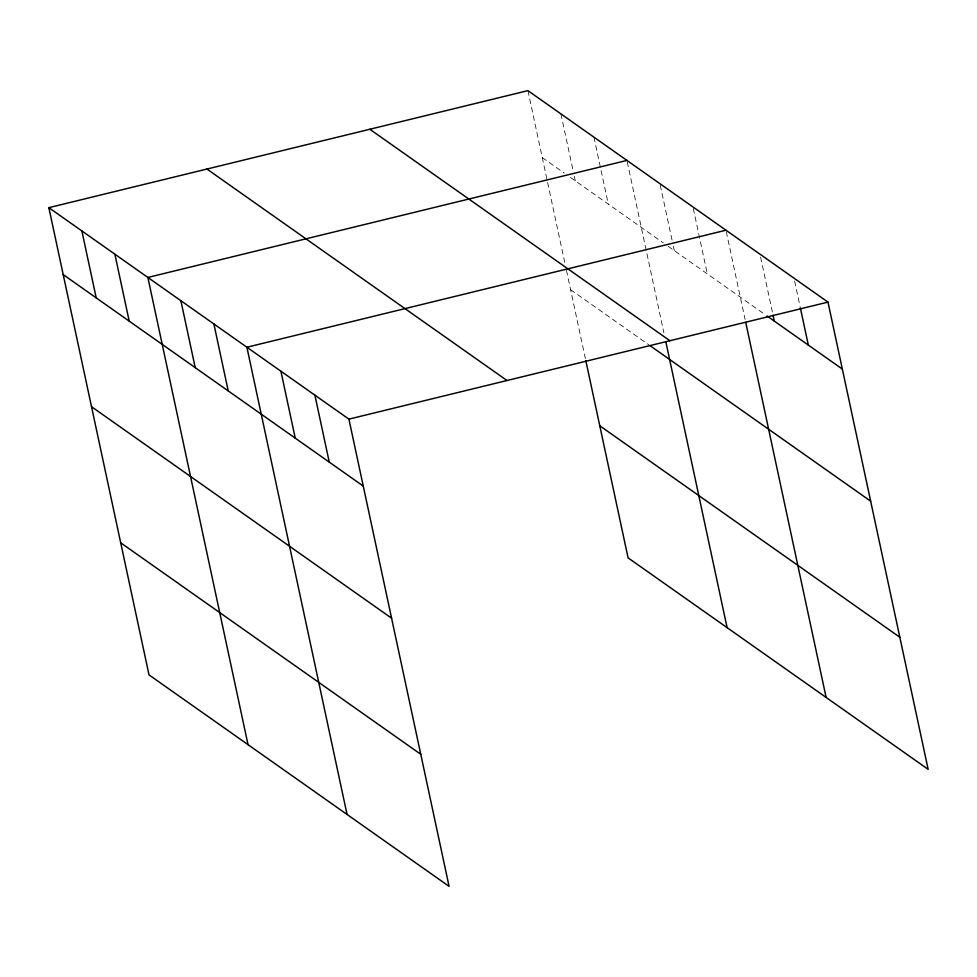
<?xml version="1.0" encoding="UTF-8"?>
<svg xmlns="http://www.w3.org/2000/svg" width="977" height="977" viewBox="0 0 977 977"><rect width="100%" height="100%" fill="white"/><g stroke="black" fill="none" stroke-linecap="round" stroke-linejoin="round"><path stroke-width="0.73" stroke-dasharray="4.88 3.66" d="M542.272 157.59L564.279 173.1M570.397 177.399L663.298 242.882M668.195 246.326L765.821 315.131M570.592 289.68L648.838 344.82M794.619 281.12L800.041 306.412M760.607 257.159L772.734 313.69M726.277 231.696L745.085 319.418M693.279 208.431L707.311 273.902M660.269 185.178L672.066 240.22M673.348 246.167L674.301 250.637M627.258 161.913L663.884 332.754M593.943 137.159L608.292 204.108M560.932 113.894L573.047 170.438M574.329 176.385L575.282 180.843M527.922 90.641L565.182 264.449M566.465 270.385L585.504 359.206"/><path stroke-width="1.47" d="M48.85 207.661L348.911 419.133L449.078 886.359L149.017 674.887L48.85 207.661L527.922 90.641L827.983 302.113L928.15 769.339L628.089 557.867L585.821 360.684M626.941 160.423L147.869 277.444L248.036 744.669M725.96 230.206L246.888 347.238L347.055 814.464M348.911 419.133L827.983 302.113M767.043 315.986L842.333 369.062M369.831 129.257L669.892 340.729M650.059 345.675L870.654 501.152M599.768 425.777L899.829 637.248M206.941 169.045L507.002 380.517M63.2 274.61L363.261 486.082M91.52 406.701L391.582 618.172M120.696 542.797L420.757 754.268M800.358 307.902L808.333 345.089M773.051 315.18L774.321 321.128M745.732 322.386L826.127 697.431M665.801 341.657L727.108 627.649M314.899 395.172L329.261 462.121M280.9 371.199L295.249 438.148M213.878 323.973L228.239 390.922M180.879 300.708L195.229 367.657M114.859 254.191L129.22 321.14M81.86 230.926L96.21 297.875"/></g></svg>
